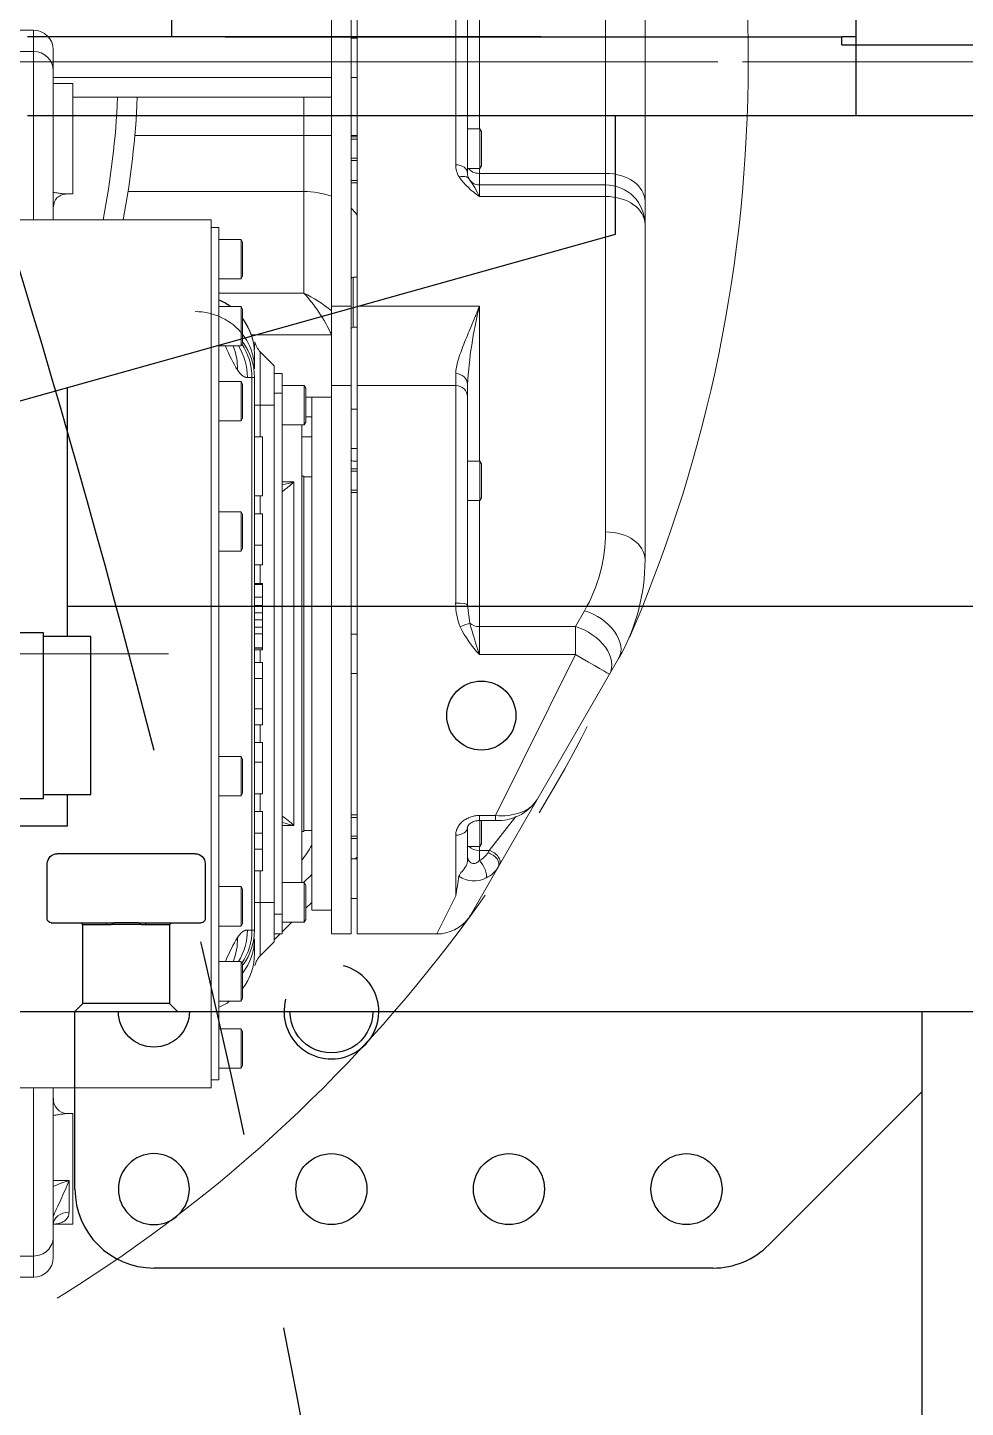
# Model space of a CAD drawing. Header units: millimetres. Extents: x 10462777 to 22643323, y 453826 to 1389191.
# Drawn here: x 11300292.9 to 11300530.6, y 583934.1 to 584283.8 of the extents above; entities that cross this region are included whole.
import ezdxf

# ---------------------------------------------------------------- set-up
doc = ezdxf.new("R2010")
doc.units = ezdxf.units.MM
doc.header["$LTSCALE"] = 200
doc.header["$MEASUREMENT"] = 0
for name, pattern in [('CENTER', [2, 1.25, -0.25, 0.25, -0.25]), ('CENTER2', [1.125, 0.75, -0.125, 0.125, -0.125]), ('PHANTOM', [2.5, 1.25, -0.25, 0.25, -0.25, 0.25, -0.25])]:
    doc.linetypes.add(name, pattern=pattern)
doc.layers.get('0').update_dxf_attribs({"linetype": 'CONTINUOUS'})
for name, color, linetype in [('1', 1, 'CENTER'), ('2', 2, 'CONTINUOUS'), ('205', 4, 'CONTINUOUS'), ('DV1_DEFAULT', 7, 'CONTINUOUS')]:
    doc.layers.add(name, color=color, linetype=linetype)
doc.layers.add('LAYOUT', color=8, linetype='CONTINUOUS', lineweight=25)

# ---------------------------------------------------------------- blocks, each defined once
blk = doc.blocks.new('r710ic')
at = {"layer": 'DV1_DEFAULT', "color": 1, "linetype": 'CENTER2', "lineweight": 0}
for p, q in [((272041.37, 102141.44), (272041.37, 106426.45)), ((272041.37, 106323.81), (272041.37, 102038.81))]:
    blk.add_line(p, q, dxfattribs=at)
at = {"layer": 'DV1_DEFAULT', "color": 7, "linetype": 'CENTER2', "lineweight": 0}
for p, q in [((272041.37, 104592.6), (272041.37, 103886.38)), ((272191.37, 104453.37), (272191.37, 104059.93))]:
    blk.add_line(p, q, dxfattribs=at)
at = {"layer": 'DV1_DEFAULT', "color": 7, "linetype": 'Continuous', "lineweight": 0}
for p, q in [((272017.53, 104574.13), (272076.72, 104574.13)), ((272076.72, 104574.13), (272082.57, 104574.13)), ((272082.57, 104574.13), (272167.56, 104574.13)), ((272192.56, 104567.43), (272196.56, 104565.12)), ((272196.56, 104565.12), (272228.47, 104546.7)), ((272069.65, 104564.13), (272010.45, 104564.13)), ((272072.57, 104564.13), (272069.65, 104564.13)), ((272069.65, 104532.13), (272069.65, 104564.13)), ((272075.5, 104564.13), (272072.57, 104564.13)), ((272072.57, 104532.13), (272072.57, 104564.13)), ((272160.49, 104564.13), (272075.5, 104564.13)), ((272075.5, 104564.13), (272075.5, 104532.13)), ((272184.49, 104556.46), (272180.49, 104558.77)), ((272191.59, 104556.46), (272184.49, 104556.46)), ((272184.49, 104532.13), (272184.49, 104556.46)), ((272232.36, 104536.24), (272191.59, 104556.46)), ((272191.59, 104556.46), (272191.59, 104532.13)), ((272228.28, 104546.81), (272244.84, 104537.25)), ((272228.6, 104546.62), (272228.47, 104546.7)), ((272241.22, 104534.65), (272232.63, 104541.36)), ((272232.36, 104532.13), (272232.36, 104536.24)), ((272233.63, 104536.24), (272232.36, 104536.24)), ((272233.63, 104532.13), (272233.63, 104536.24)), ((272244.84, 104537.25), (272245.41, 104536.92)), ((272245.41, 104536.92), (272257.37, 104530.02)), ((272241.79, 104534.32), (272241.22, 104534.65)), ((272241.22, 104534.65), (272241.22, 104532.13)), ((271979.8, 104532.13), (272058.38, 104532.13)), ((272059.07, 104532.63), (272058.38, 104532.23)), ((272058.38, 104532.23), (272058.38, 104529.13)), ((272068.38, 104532.23), (272058.38, 104532.23)), ((272059.07, 104532.63), (272067.69, 104532.63)), ((272068.38, 104532.23), (272067.69, 104532.63)), ((272068.38, 104529.13), (272068.38, 104532.23)), ((272068.38, 104532.13), (272069.65, 104532.13)), ((272069.65, 104532.13), (272072.57, 104532.13)), ((272072.57, 104532.13), (272075.5, 104532.13)), ((272103.33, 104532.13), (272142.53, 104532.13)), ((272103.33, 104501.13), (272103.33, 104532.13)), ((272143.22, 104532.63), (272142.53, 104532.23)), ((272142.53, 104532.23), (272142.53, 104529.13)), ((272152.53, 104532.23), (272142.53, 104532.23)), ((272143.22, 104532.63), (272151.83, 104532.63)), ((272152.53, 104532.23), (272151.83, 104532.63)), ((272152.53, 104529.13), (272152.53, 104532.23)), ((272152.53, 104532.13), (272184.49, 104532.13)), ((272179.05, 104529.13), (272183.62, 104529.71)), ((272184.49, 104532.13), (272191.59, 104532.13)), ((272233.63, 104532.13), (272232.36, 104532.13)), ((272233.63, 104532.63), (272239.52, 104532.63)), ((272240.21, 104532.23), (272233.63, 104532.23)), ((272240.21, 104532.23), (272239.52, 104532.63)), ((272240.21, 104529.13), (272240.21, 104532.23)), ((272240.21, 104532.13), (272241.22, 104532.13)), ((272241.22, 104532.13), (272243.78, 104532.13)), ((272067.45, 104526.13), (271982.85, 104526.13)), ((271984.97, 104529.13), (272069.57, 104529.13)), ((272123.38, 104526.13), (272120.36, 104526.13)), ((272123.12, 104529.13), (272126.25, 104529.13)), ((272178.5, 104526.13), (272123.38, 104526.13)), ((272123.38, 104526.13), (272123.38, 104501.13)), ((272126.25, 104529.13), (272179.05, 104529.13)), ((272235.4, 104529.13), (272242.51, 104529.13)), ((272252.74, 104526.13), (272237.35, 104526.13)), ((272240.71, 104529.13), (272240.21, 104529.13)), ((272242.51, 104529.13), (272242.57, 104529.13)), ((272252.74, 104526.13), (272262.37, 104521.35)), ((272262.37, 104501.13), (272262.37, 104521.35)), ((271982.85, 104501.13), (272103.33, 104501.13)), ((272103.33, 104499.63), (271982.85, 104499.63)), ((272035.37, 104501.13), (272035.37, 104499.63)), ((272045.37, 104499.63), (272045.37, 104501.13)), ((272060.08, 104499.63), (272060.08, 104501.13)), ((272060.38, 104501.13), (272060.38, 104499.63)), ((272061, 104499.63), (272061, 104501.13)), ((272065.77, 104499.63), (272065.77, 104501.13)), ((272066.38, 104499.63), (272066.38, 104501.13)), ((272071.42, 104499.63), (272071.42, 104501.13)), ((272072.04, 104499.63), (272072.04, 104501.13)), ((272095.91, 104500.13), (272095.91, 104501.13)), ((272095.91, 104500.13), (272108.64, 104500.13)), ((272123.38, 104501.13), (272103.33, 104501.13)), ((272103.33, 104499.63), (272123.38, 104499.63)), ((272103.33, 104494.63), (272103.33, 104499.63)), ((272108.64, 104500.13), (272108.64, 104501.13)), ((272262.37, 104501.13), (272123.38, 104501.13)), ((272123.38, 104499.63), (272123.38, 104494.63)), ((272123.38, 104499.63), (272262.37, 104499.63)), ((272129.37, 104501.13), (272129.37, 104499.63)), ((272139.37, 104499.63), (272139.37, 104501.13)), ((272142.58, 104501.13), (272142.58, 104500.13)), ((272144.53, 104501.13), (272144.53, 104499.63)), ((272145.14, 104499.63), (272145.14, 104501.13)), ((272149.91, 104499.63), (272149.91, 104501.13)), ((272150.53, 104499.63), (272150.53, 104501.13)), ((272186.37, 104501.13), (272186.37, 104499.63)), ((272196.37, 104499.63), (272196.37, 104501.13)), ((272232.21, 104501.13), (272232.21, 104499.63)), ((272232.82, 104499.63), (272232.82, 104501.13)), ((272237.59, 104499.63), (272237.59, 104501.13)), ((272238.21, 104499.63), (272238.21, 104501.13)), ((272242.87, 104501.13), (272243.37, 104500.63)), ((272243.37, 104501.13), (272243.37, 104499.63)), ((272253.37, 104499.63), (272253.37, 104501.13)), ((272262.37, 104494.63), (272262.37, 104499.63)), ((271982.85, 104494.63), (272103.33, 104494.63)), ((272045.37, 104424.13), (272045.37, 104494.63)), ((272050.37, 104494.63), (272050.37, 104429.13)), ((272060.08, 104487.63), (272060.08, 104494.63)), ((272123.38, 104494.63), (272103.33, 104494.63)), ((272110.58, 104494.63), (272110.58, 104474.3)), ((272262.37, 104494.63), (272123.38, 104494.63)), ((272126.37, 104494.63), (272126.37, 104489.63)), ((272256.37, 104489.63), (272256.37, 104494.63)), ((272060.08, 104487.63), (272050.37, 104487.63)), ((272074.23, 104487.63), (272060.08, 104487.63)), ((272060.08, 104444.8), (272060.08, 104487.63)), ((272099.97, 104487.63), (272074.23, 104487.63)), ((272074.23, 104487.63), (272074.23, 104443.08)), ((272099.97, 104466.13), (272099.97, 104487.63)), ((272124.06, 104488.13), (272123.37, 104487.73)), ((272123.37, 104487.73), (272123.37, 104482.13)), ((272133.37, 104487.73), (272123.37, 104487.73)), ((272124.06, 104488.13), (272132.68, 104488.13)), ((272126.37, 104488.13), (272126.37, 104489.63)), ((272256.37, 104489.63), (272126.37, 104489.63)), ((272131.37, 104489.63), (272131.37, 104488.13)), ((272133.37, 104487.73), (272132.68, 104488.13)), ((272133.37, 104482.13), (272133.37, 104487.73)), ((272136.37, 104489.63), (272136.37, 104487.13)), ((272236.37, 104487.63), (272146.37, 104487.63)), ((272146.37, 104487.63), (272146.37, 104487.13)), ((272146.57, 104489.63), (272146.57, 104487.63)), ((272236.17, 104487.63), (272236.17, 104489.63)), ((272236.37, 104487.13), (272236.37, 104487.63)), ((272249.37, 104487.56), (272247.3, 104489.63)), ((272250.06, 104488.13), (272249.37, 104487.73)), ((272249.37, 104487.73), (272249.37, 104482.13)), ((272259.37, 104487.73), (272249.37, 104487.73)), ((272250.06, 104488.13), (272258.68, 104488.13)), ((272254.37, 104489.63), (272255.87, 104488.13)), ((272259.37, 104487.73), (272258.68, 104488.13)), ((272259.37, 104482.13), (272259.37, 104487.73)), ((272249.37, 104487.13), (272133.37, 104487.13)), ((272147.82, 104482.13), (272147.82, 104485.13)), ((272147.82, 104485.13), (272234.91, 104485.13)), ((272234.91, 104485.13), (272234.91, 104482.13)), ((272259.37, 104484.63), (272261.87, 104482.13)), ((272120.37, 104480.13), (272120.37, 104482.13)), ((272120.37, 104482.13), (272125.37, 104482.13)), ((272125.37, 104482.13), (272125.37, 104480.13)), ((272125.37, 104482.13), (272257.37, 104482.13)), ((272257.37, 104480.13), (272257.37, 104482.13)), ((272257.37, 104482.13), (272262.37, 104482.13)), ((272262.37, 104482.13), (272262.37, 104480.13)), ((272262.37, 104481.63), (272263.87, 104480.13)), ((272114.83, 104476.59), (272118.37, 104480.13)), ((272118.37, 104480.13), (272128.37, 104480.13)), ((272128.37, 104476.59), (272128.37, 104480.13)), ((272128.37, 104480.13), (272254.37, 104480.13)), ((272136.37, 104477.13), (272136.37, 104475.13)), ((272136.37, 104477.13), (272151.37, 104477.13)), ((272151.37, 104477.13), (272151.37, 104475.13)), ((272155.87, 104477.13), (272155.87, 104475.13)), ((272155.87, 104477.13), (272163.87, 104477.13)), ((272163.87, 104477.13), (272163.87, 104475.13)), ((272163.87, 104477.13), (272168.87, 104477.13)), ((272168.87, 104477.13), (272168.87, 104475.13)), ((272173.57, 104477.13), (272173.57, 104475.13)), ((272173.82, 104477.13), (272173.57, 104477.13)), ((272173.82, 104477.13), (272173.82, 104475.13)), ((272173.84, 104477.13), (272173.82, 104477.13)), ((272173.84, 104477.13), (272173.84, 104475.13)), ((272177.02, 104477.13), (272173.84, 104477.13)), ((272177.02, 104477.13), (272177.02, 104475.13)), ((272179.16, 104477.13), (272177.02, 104477.13)), ((272179.16, 104477.13), (272179.16, 104475.13)), ((272180.98, 104477.13), (272179.16, 104477.13)), ((272180.98, 104477.13), (272180.98, 104475.13)), ((272182.81, 104477.13), (272180.98, 104477.13)), ((272182.81, 104477.13), (272182.81, 104475.13)), ((272184.62, 104477.13), (272182.81, 104477.13)), ((272184.62, 104477.13), (272184.62, 104475.13)), ((272186.3, 104477.13), (272184.62, 104477.13)), ((272186.3, 104477.13), (272186.3, 104475.13)), ((272189.9, 104477.13), (272186.3, 104477.13)), ((272189.9, 104477.13), (272189.9, 104475.13)), ((272189.92, 104477.13), (272189.9, 104477.13)), ((272189.92, 104477.13), (272189.92, 104475.13)), ((272190.35, 104477.13), (272189.92, 104477.13)), ((272190.35, 104477.13), (272190.35, 104475.13)), ((272190.37, 104477.13), (272190.35, 104477.13)), ((272190.37, 104477.13), (272190.37, 104475.13)), ((272197.67, 104477.13), (272193.62, 104477.13)), ((272193.62, 104477.13), (272193.62, 104475.13)), ((272197.67, 104477.13), (272197.67, 104475.13)), ((272197.67, 104477.13), (272197.67, 104475.13)), ((272205.32, 104477.13), (272197.67, 104477.13)), ((272205.32, 104477.13), (272205.32, 104475.13)), ((272209.37, 104477.13), (272205.32, 104477.13)), ((272205.32, 104477.13), (272205.32, 104475.13)), ((272209.37, 104477.13), (272209.37, 104475.13)), ((272213.87, 104477.13), (272213.87, 104475.13)), ((272213.87, 104477.13), (272218.87, 104477.13)), ((272218.87, 104477.13), (272226.87, 104477.13)), ((272218.87, 104477.13), (272218.87, 104475.13)), ((272226.87, 104477.13), (272226.87, 104475.13)), ((272231.37, 104477.13), (272231.37, 104475.13)), ((272231.37, 104477.13), (272236.87, 104477.13)), ((272236.87, 104477.13), (272236.87, 104475.13)), ((272236.87, 104477.13), (272240.87, 104477.13)), ((272240.87, 104477.13), (272240.87, 104475.13)), ((272240.87, 104477.13), (272246.37, 104477.13)), ((272246.37, 104477.13), (272246.37, 104475.13)), ((272254.37, 104476.59), (272254.37, 104480.13)), ((272254.37, 104480.13), (272264.37, 104480.13)), ((272267.9, 104476.59), (272264.37, 104480.13)), ((272114.83, 104476.59), (272128.37, 104476.59)), ((272115.37, 104475.13), (272119.15, 104475.13)), ((272121.37, 104475.13), (272121.37, 104474.5)), ((272121.37, 104475.13), (272261.37, 104475.13)), ((272121.37, 104474.5), (272121.37, 104473.33)), ((272261.37, 104474.5), (272121.37, 104474.5)), ((272128.37, 104475.13), (272128.37, 104476.59)), ((272128.37, 104476.59), (272136.37, 104476.59)), ((272151.37, 104476.59), (272155.87, 104476.59)), ((272168.87, 104476.59), (272173.57, 104476.59)), ((272190.37, 104476.59), (272193.62, 104476.59)), ((272209.37, 104476.59), (272213.87, 104476.59)), ((272226.87, 104476.59), (272231.37, 104476.59)), ((272246.37, 104476.59), (272254.37, 104476.59)), ((272254.37, 104475.13), (272254.37, 104476.59)), ((272254.37, 104476.59), (272267.9, 104476.59)), ((272261.37, 104474.5), (272261.37, 104475.13)), ((272261.37, 104473.33), (272261.37, 104474.5)), ((272261.9, 104475.03), (272261.8, 104475.13)), ((272263.58, 104475.13), (272267.37, 104475.13)), ((272087.06, 104472.13), (272086.37, 104471.73)), ((272086.37, 104471.73), (272096.37, 104471.73)), ((272086.37, 104471.73), (272086.37, 104466.13)), ((272095.68, 104472.13), (272087.06, 104472.13)), ((272096.37, 104471.73), (272095.68, 104472.13)), ((272096.37, 104466.13), (272096.37, 104471.73)), ((272104.06, 104472.13), (272103.37, 104471.73)), ((272103.37, 104471.73), (272103.37, 104466.13)), ((272103.37, 104471.73), (272113.37, 104471.73)), ((272112.68, 104472.13), (272104.06, 104472.13)), ((272113.37, 104471.73), (272112.68, 104472.13)), ((272113.37, 104466.13), (272113.37, 104471.73)), ((272123.06, 104472.13), (272122.37, 104471.73)), ((272122.37, 104471.73), (272122.37, 104466.13)), ((272122.37, 104471.73), (272132.37, 104471.73)), ((272131.68, 104472.13), (272123.06, 104472.13)), ((272132.37, 104471.73), (272131.68, 104472.13)), ((272132.37, 104466.13), (272132.37, 104471.73)), ((272156.06, 104472.13), (272155.37, 104471.73)), ((272155.37, 104471.73), (272155.37, 104466.13)), ((272155.37, 104471.73), (272165.37, 104471.73)), ((272164.68, 104472.13), (272156.06, 104472.13)), ((272165.37, 104471.73), (272164.68, 104472.13)), ((272165.37, 104466.13), (272165.37, 104471.73)), ((272218.06, 104472.13), (272217.37, 104471.73)), ((272217.37, 104471.73), (272227.37, 104471.73)), ((272217.37, 104471.73), (272217.37, 104466.13)), ((272226.68, 104472.13), (272218.06, 104472.13)), ((272227.37, 104471.73), (272226.68, 104472.13)), ((272227.37, 104466.13), (272227.37, 104471.73)), ((272251.06, 104472.13), (272250.37, 104471.73)), ((272250.37, 104471.73), (272250.37, 104466.13)), ((272250.37, 104471.73), (272260.37, 104471.73)), ((272259.68, 104472.13), (272251.06, 104472.13)), ((272260.37, 104471.73), (272259.68, 104472.13)), ((272260.37, 104466.13), (272260.37, 104471.73)), ((272270.06, 104472.13), (272269.37, 104471.73)), ((272269.37, 104471.73), (272269.37, 104466.13)), ((272269.37, 104471.73), (272279.37, 104471.73)), ((272278.68, 104472.13), (272270.06, 104472.13)), ((272279.37, 104471.73), (272278.68, 104472.13)), ((272279.37, 104466.13), (272279.37, 104471.73)), ((272287.06, 104472.13), (272286.37, 104471.73)), ((272286.37, 104471.73), (272286.37, 104466.13)), ((272286.37, 104471.73), (272296.37, 104471.73)), ((272295.68, 104472.13), (272287.06, 104472.13)), ((272296.37, 104471.73), (272295.68, 104472.13)), ((272296.37, 104466.13), (272296.37, 104471.73)), ((272301.37, 104464.13), (272081.37, 104464.13)), ((272081.37, 104464.13), (272081.37, 104382.93)), ((272083.37, 104466.13), (272083.37, 104464.13)), ((272083.37, 104466.13), (272299.37, 104466.13)), ((272299.37, 104466.13), (272299.37, 104464.13)), ((272301.37, 104464.13), (272301.37, 104382.93)), ((272046.86, 104429.13), (272074.86, 104429.13)), ((272046.86, 104429.13), (272046.86, 104424.13)), ((272074.86, 104427.2), (272074.86, 104429.13)), ((272335.88, 104429.13), (272307.88, 104429.13)), ((272307.88, 104429.13), (272307.88, 104427.63)), ((272324.83, 104424.13), (272324.83, 104428.13)), ((272324.83, 104428.13), (272332.9, 104428.13)), ((272335.88, 104424.13), (272335.88, 104429.13)), ((272043.58, 104424.13), (272038.37, 104424.13)), ((272047.32, 104424.13), (272040.37, 104424.13)), ((272043.58, 104424.13), (272081.37, 104424.13)), ((272047.32, 104424.13), (272051.32, 104424.13)), ((272301.37, 104424.13), (272339.15, 104424.13)), ((272334.24, 104424.13), (272335.42, 104424.13)), ((272342.37, 104424.13), (272335.42, 104424.13)), ((272344.37, 104424.13), (272339.15, 104424.13)), ((272033.37, 104419.13), (272033.37, 104309.91)), ((272033.37, 104419.13), (272038.75, 104419.13)), ((272081.37, 104419.13), (272038.75, 104419.13)), ((272038.75, 104324.13), (272038.75, 104419.13)), ((272343.98, 104419.13), (272301.37, 104419.13)), ((272343.98, 104419.13), (272349.37, 104419.13)), ((272343.98, 104387.63), (272343.98, 104419.13)), ((272349.37, 104387.63), (272349.37, 104419.13))]:
    blk.add_line(p, q, dxfattribs=at)
at = {"layer": 'DV1_DEFAULT', "color": 3, "linetype": 'CENTER2', "lineweight": 0}
blk.add_circle((272041.37, 104232.63), 367.64, dxfattribs=at)
at = {"layer": 'DV1_DEFAULT', "color": 7, "linetype": 'Continuous', "lineweight": 0}
for centre, radius, start, end in [((272082.57, 104564.13), 10, 90, 180), ((272167.56, 104524.13), 50, 60, 90), ((272160.49, 104524.13), 40, 60, 90), ((272221.81, 104536.91), 11.81, 356.736, 56.318), ((272241.56, 104530.68), 7.33, 25.4274, 58.3545), ((272239.03, 104529.82), 5.28, 25.952, 58.5341), ((272242.42, 104530.76), 6.53, 324.4292, 28.022), ((272069.57, 104532.13), 3, 270, 301.1146), ((272058.48, 104543.58), 20.51, 306.0501, 326.0749), ((272086.1, 104509.04), 25.4, 114.6601, 126.1292), ((272069.57, 104532.13), 3, 301.1146, 0), ((272130.26, 104642.94), 114.04, 256.3449, 266.4132), ((272116.8, 104763.93), 243.57, 285.9206, 287.8806), ((272170.35, 104555.35), 31.47, 296.8805, 312.4363), ((272252.37, 104521.36), 10, 55.9672, 60), ((272252.37, 104521.36), 10, 55.9673, 60), ((272252.37, 104521.35), 10, 0.013, 53.063), ((272067.45, 104532.13), 6, 270, 301.1146), ((272178.79, 104541.16), 15.04, 268.8951, 292.6409), ((272174.88, 104072.6), 460.16, 80.2579, 80.891), ((272231.37, 104472.63), 19, 49.7434, 63.4746), ((272134.03, 104471.42), 19.44, 33.4703, 44.8286), ((272110.71, 104474.24), 38.67, 11.7682, 16.3499), ((272248.7, 104471.42), 19.44, 135.1714, 146.5297), ((272272.02, 104474.24), 38.67, 163.6501, 168.2316), ((272115.37, 104460.13), 15, 90, 126.3368), ((272115.45, 104460.22), 14.91, 90.3169, 126.2939), ((272111.3, 104480.13), 5, 281.7448, 315), ((272115.86, 104534.1), 58.98, 266.5523, 268.4543), ((272121.37, 104460.13), 15, 90, 126.5362), ((272261.37, 104460.13), 15, 54.0239, 90), ((272267.27, 104460.21), 14.92, 53.5112, 89.6407), ((272271.44, 104480.13), 5, 225, 258.2552), ((272115.37, 104460.13), 15, 143.9235, 156.0742), ((272115.45, 104460.22), 14.91, 144.7891, 156.3568), ((272267.27, 104460.21), 14.92, 23.7526, 35.134), ((272041.37, 104232.63), 213, 79.176, 87.5783), ((272041.37, 104232.63), 208, 78.9125, 87.5201), ((272078.1, 104427.43), 3.24, 183.4627, 269.556), ((272304.18, 104427.86), 3.7, 268.3501, 356.8406), ((272038.37, 104419.13), 5, 90, 180), ((272344.37, 104419.13), 5, 0, 90)]:
    blk.add_arc(centre, radius, start, end, dxfattribs=at)
for centre, major_axis, ratio, start_param, end_param in [((272076.72, 104564.13), (0, 10), 0.707107, 0, 1.570796), ((272082.57, 104564.13), (0, 10), 0.707107, 0, 1.570796), ((272167.56, 104564.13), (0, 10), 0.707107, 0, 1.570796), ((272187.56, 104558.77), (5, 8.66), 0.654654, 0, 1.932163), ((272191.56, 104556.46), (5, 8.66), 0.654654, 0, 1.932163), ((272191.56, 104556.46), (5, 8.66), 0.002677, 4.713934, 6.283185), ((272243.34, 104534.65), (-1.5, -2.6), 0.654654, 3.141593, 5.073756), ((272243.91, 104534.32), (-1.5, -2.6), 0.654654, 3.141593, 5.073756), ((272245.9, 104532.13), (-2.66, -1.4), 0.421896, 3.499226, 5.388653), ((272067.52, 104532.13), (0, 3), 0.707107, 3.557917, 4.712389), ((272072.67, 104526.99), (-1.55, 2.57), 0.65035, 0, 1.196736), ((272182.36, 104532.13), (0, 3), 0.707107, 3.772753, 4.712389), ((272184.87, 104527.28), (-1.27, 2.72), 0.086679, 0.432154, 1.530323), ((272239.1, 104532.13), (0, -3), 0.707107, 0.551176, 1.570796), ((272069.57, 104526.13), (0, 3), 0.707107, 0, 1.570796), ((272123.12, 104526.13), (0, -3), 0.919953, 3.141593, 4.712389), ((272126.25, 104526.13), (0, -3), 0.95763, 3.141593, 4.712389), ((272179.05, 104526.13), (0, -3), 0.1812, 3.141593, 4.712389), ((272235.4, 104526.13), (0, -3), 0.647598, 1.570796, 3.141593), ((272084.83, 104487.63), (0, -15), 0.707107, 3.592619, 3.785094), ((272096.26, 104500.13), (0, -0.5), 0.707107, 4.712389, 6.283185), ((272108.99, 104500.13), (0, -0.5), 0.707107, 4.712389, 6.283185), ((272142.22, 104500.13), (0, 0.5), 0.707107, 3.141593, 4.712389), ((272084.83, 104487.63), (0, -15), 0.707107, 4.226871, 4.712389), ((272110.58, 104487.63), (14.67, 8.38), 0.371366, 1.361684, 2.147082), ((272110.58, 104487.63), (-10.45, -13.97), 0.522795, 4.599581, 5.085099), ((272121.37, 104459.69), (15, 0), 0.987441, 1.570796, 2.173527), ((272121.37, 104458.52), (15, 0), 0.987441, 1.570796, 2.134252), ((272261.37, 104459.69), (-15, 0), 0.987441, 4.118632, 4.712389), ((272261.37, 104458.52), (-15, 0), 0.987441, 4.148934, 4.712389), ((272263.58, 104460.13), (0, 15), 0.965926, 5.645508, 6.283185), ((272119.15, 104460.13), (0, 15), 0.965926, 0.637678, 1.570796), ((272119.43, 104456), (8.09, -12.63), 0.958662, 2.552946, 2.983765), ((272263.31, 104456), (-8.09, -12.63), 0.958662, 3.29942, 3.730239), ((272336.05, 104428.13), (0, -4), 0.787412, 4.712389, 6.283185), ((272043.58, 104419.13), (0, 5), 0.965926, 0, 1.570796), ((272339.15, 104419.13), (0, -5), 0.965926, 1.570796, 3.141593)]:
    blk.add_ellipse(centre, major_axis=major_axis, ratio=ratio, start_param=start_param, end_param=end_param, dxfattribs=at)
at = {"layer": 'DV1_DEFAULT', "color": 7, "linetype": 'CENTER2', "lineweight": 0}
blk.add_ellipse((272119.15, 104460.13), major_axis=(0, 15), ratio=0.965926, start_param=0, end_param=0.637678, dxfattribs=at)
at = {"layer": 'DV1_DEFAULT', "color": 7, "linetype": 'Continuous', "lineweight": 0}
for points, degree, knots in [([(272232.36, 104536.24), (272232.46, 104537.35), (272232.45, 104538.44), (272232.29, 104539.77), (272232.25, 104540.03), (272232.16, 104540.55), (272232.11, 104540.8), (272231.94, 104541.55), (272231.8, 104542.03), (272231.47, 104542.95), (272231.28, 104543.39), (272230.85, 104544.21), (272230.62, 104544.59), (272230.24, 104545.12), (272230.1, 104545.28), (272229.83, 104545.6), (272229.69, 104545.75), (272229.24, 104546.17), (272228.93, 104546.42), (272228.6, 104546.62)], 3, [0, 0, 0, 0, 0.25, 0.25, 0.3125, 0.3125, 0.375, 0.375, 0.5, 0.5, 0.625, 0.625, 0.75, 0.75, 0.8125, 0.8125, 0.875, 0.875, 1, 1, 1, 1]), ([(272120.36, 104526.13), (272119.85, 104526.13), (272119.31, 104526.19), (272118.17, 104526.41), (272117.58, 104526.56), (272116.34, 104526.93), (272115.7, 104527.15), (272114.36, 104527.64), (272113.66, 104527.9), (272111.52, 104528.76), (272110.01, 104529.39), (272107.61, 104530.39), (272106.78, 104530.73), (272105.52, 104531.25), (272105.09, 104531.43), (272104.44, 104531.69), (272104.22, 104531.78), (272103.78, 104531.95), (272103.56, 104532.04), (272103.33, 104532.13)], 3, [0, 0, 0, 0, 0.125, 0.125, 0.25, 0.25, 0.375, 0.375, 0.5, 0.5, 0.75, 0.75, 0.875, 0.875, 0.9375, 0.9375, 0.96875, 0.96875, 1, 1, 1, 1]), ([(272232.36, 104532.13), (272232.36, 104531.72), (272232.39, 104531.32), (272232.53, 104530.54), (272232.64, 104530.15), (272232.91, 104529.42), (272233.07, 104529.07), (272233.35, 104528.58), (272233.46, 104528.42), (272233.67, 104528.12), (272233.79, 104527.97), (272234.02, 104527.7), (272234.14, 104527.57), (272234.4, 104527.33), (272234.53, 104527.21), (272234.94, 104526.89), (272235.22, 104526.71), (272235.81, 104526.42), (272236.12, 104526.31), (272236.73, 104526.17), (272237.04, 104526.13), (272237.35, 104526.13)], 3, [0, 0, 0, 0, 0.125, 0.125, 0.25, 0.25, 0.375, 0.375, 0.4375, 0.4375, 0.5, 0.5, 0.5625, 0.5625, 0.625, 0.625, 0.75, 0.75, 0.875, 0.875, 1, 1, 1, 1]), ([(272235.4, 104529.13), (272235.3, 104529.13), (272235.14, 104529.15), (272234.59, 104529.51), (272234.08, 104530.18), (272233.7, 104531.11), (272233.65, 104531.77), (272233.63, 104532.13)], 3, [0, 0, 0, 0, 0.242703, 0.450066, 0.636734, 0.827112, 1, 1, 1, 1]), ([(272242.57, 104529.13), (272242.75, 104529.13), (272242.94, 104529.15), (272243.32, 104529.25), (272243.5, 104529.32), (272243.85, 104529.5), (272244, 104529.62), (272244.27, 104529.89), (272244.37, 104530.05), (272244.51, 104530.39), (272244.53, 104530.57), (272244.52, 104530.92), (272244.47, 104531.1), (272244.34, 104531.42), (272244.25, 104531.58), (272244.03, 104531.87), (272243.91, 104532), (272243.78, 104532.13)], 3, [0, 0, 0, 0, 0.125, 0.125, 0.25, 0.25, 0.375, 0.375, 0.5, 0.5, 0.625, 0.625, 0.75, 0.75, 0.875, 0.875, 1, 1, 1, 1]), ([(272247.73, 104526.96), (272247.35, 104527.02), (272246.95, 104527.36), (272246.1, 104528.12), (272245.62, 104528.52), (272244.84, 104528.91), (272244.58, 104529), (272244.02, 104529.12), (272243.73, 104529.14), (272243.13, 104529.11), (272242.85, 104529.09), (272242.55, 104529.11), (272242.51, 104529.13), (272242.51, 104529.13)], 3, [0, 0, 0, 0, 0.25, 0.25, 0.5, 0.5, 0.625, 0.625, 0.75, 0.75, 0.875, 0.875, 1, 1, 1, 1]), ([(272121.37, 104473.33), (272121.37, 104472.7), (272120.88, 104472.07), (272120.4, 104471.43), (272119.43, 104470.81)], 2, [0, 0, 0, 0.5, 0.5, 1, 1, 1]), ([(272263.31, 104470.81), (272262.34, 104471.43), (272261.85, 104472.07), (272261.37, 104472.7), (272261.37, 104473.33)], 2, [0, 0, 0, 0.5, 0.5, 1, 1, 1]), ([(272326.36, 104424.1), (272326.17, 104424.55), (272325.98, 104425.01), (272325.46, 104426.35), (272325.14, 104427.24), (272324.83, 104428.13)], 3, [0.6186405, 0.6186405, 0.6186405, 0.6186405, 0.75, 0.75, 1, 1, 1, 1]), ([(272324.83, 104428.13), (272325.66, 104427.79), (272326.48, 104427.46), (272328.11, 104426.77), (272328.92, 104426.42), (272330.52, 104425.68), (272331.32, 104425.29), (272332.57, 104424.7), (272333, 104424.51), (272333.77, 104424.21), (272334.07, 104424.13), (272334.24, 104424.13)], 3, [0, 0, 0, 0, 0.25, 0.25, 0.5, 0.5, 0.75, 0.75, 0.875, 0.875, 1, 1, 1, 1]), ([(272332.9, 104428.13), (272333.38, 104428.13), (272333.78, 104428.02), (272334.31, 104427.74), (272334.48, 104427.62), (272334.78, 104427.37), (272334.91, 104427.23), (272335.26, 104426.77), (272335.45, 104426.41), (272335.65, 104425.84), (272335.7, 104425.64), (272335.79, 104425.23), (272335.82, 104425.02), (272335.87, 104424.56), (272335.88, 104424.32), (272335.88, 104424.07)], 3, [0, 0, 0, 0, 0.125, 0.125, 0.1875, 0.1875, 0.25, 0.25, 0.375, 0.375, 0.4375, 0.4375, 0.5, 0.5, 0.570392, 0.570392, 0.570392, 0.570392]), ([(272074.46, 104424.18), (272074.49, 104424.38), (272074.52, 104424.58), (272074.61, 104425.2), (272074.67, 104425.59), (272074.75, 104426.12), (272074.77, 104426.29), (272074.81, 104426.61), (272074.83, 104426.76), (272074.85, 104427.02), (272074.86, 104427.14), (272074.86, 104427.25), (272074.86, 104427.25), (272074.86, 104427.25)], 3, [0.4423001, 0.4423001, 0.4423001, 0.4423001, 0.5, 0.5, 0.625, 0.625, 0.6875, 0.6875, 0.75, 0.75, 0.8125, 0.8125, 0.8137921, 0.8137921, 0.8137921, 0.8137921]), ([(272307.88, 104427.68), (272307.88, 104427.66), (272307.88, 104427.64), (272307.88, 104427.51), (272307.89, 104427.39), (272307.92, 104427.11), (272307.94, 104426.95), (272307.98, 104426.62), (272308.01, 104426.45), (272308.06, 104426.07), (272308.09, 104425.88), (272308.16, 104425.47), (272308.19, 104425.25), (272308.27, 104424.76), (272308.31, 104424.48), (272308.35, 104424.19)], 3, [0.1763658, 0.1763658, 0.1763658, 0.1763658, 0.1875, 0.1875, 0.25, 0.25, 0.3125, 0.3125, 0.375, 0.375, 0.4375, 0.4375, 0.5, 0.5, 0.5781111, 0.5781111, 0.5781111, 0.5781111])]:
    blk.add_open_spline(points, degree=degree, knots=knots, dxfattribs=at)
for points in [[(272119.43, 104470.81), (272117.81, 104469.78), (272115.74, 104468.76), (272113.44, 104467.75)], [(272269.31, 104467.75), (272267.01, 104468.76), (272264.93, 104469.77), (272263.31, 104470.81)]]:
    blk.add_open_spline(points, degree=3, dxfattribs=at)
at = {"layer": 'LAYOUT', "color": 3}
blk.add_circle((272041.37, 104232.63), 2050.12, dxfattribs=at)
blk = doc.blocks.new('A$C7DA30AB0')
at = {"layer": 'LAYOUT', "color": 6, "linetype": 'PHANTOM'}
blk.add_circle((3030.45, 3025.99, 0), 2693.02, dxfattribs=at)

msp = doc.modelspace()

# ---------------------------------------------------------------- linework, layer by layer
at = {"layer": '1', "color": 252, "linetype": 'Continuous'}
for p, q in [((11300302.87505, 584192.51975, 0), (11300302.87505, 584129.43886, 0)), ((11300302.87505, 584089.43829, 0), (11300302.87505, 584081.43318, 0)), ((11300302.87505, 584081.43318, 0), (11300251.86964, 584081.43318, 0))]:
    msp.add_line(p, q, dxfattribs=at)
at = {"layer": '1', "color": 124, "linetype": 'Continuous'}
for p, q in [((11300302.86896, 584137.1362, 0), (11300822.88244, 584137.1362, 0)), ((11300297.87498, 584057.93284, 0), (11300297.87498, 584071.93304, 0)), ((11300335.37552, 584074.43308, 0), (11300300.37502, 584074.43308, 0)), ((11300337.87555, 584071.93304, 0), (11300337.87555, 584057.93284, 0)), ((11300298.875, 584056.93283, 0), (11300306.3751, 584056.93283, 0)), ((11300306.87511, 584056.43282, 0), (11300306.3751, 584056.93283, 0)), ((11300306.3751, 584056.93283, 0), (11300312.75422, 584056.93283, 0)), ((11300306.87511, 584036.43254, 0), (11300306.87511, 584056.43282, 0)), ((11300312.97688, 584056.43282, 0), (11300306.87511, 584056.43282, 0)), ((11300328.87542, 584056.43282, 0), (11300322.77366, 584056.43282, 0)), ((11300322.99631, 584056.93283, 0), (11300329.37543, 584056.93283, 0)), ((11300329.37543, 584056.93283, 0), (11300328.87542, 584056.43282, 0)), ((11300328.87542, 584056.43282, 0), (11300328.87542, 584036.43254, 0)), ((11300329.37543, 584056.93283, 0), (11300336.87554, 584056.93283, 0)), ((11300190.87346, 584034.43251, 0), (11300304.87508, 584034.43251, 0)), ((11300304.87508, 584034.43251, 0), (11300306.87511, 584036.43254, 0)), ((11300304.87508, 584034.43251, 0), (11300330.87545, 584034.43251, 0)), ((11300328.87542, 584036.43254, 0), (11300306.87511, 584036.43254, 0)), ((11300328.87542, 584036.43254, 0), (11300330.87545, 584034.43251, 0)), ((11300330.87545, 584034.43251, 0), (11300822.88244, 584034.43251, 0))]:
    msp.add_line(p, q, dxfattribs=at)
msp.add_circle((11300407.87655, 584109.43357, 0), 8.75012, dxfattribs=at)
at = {"layer": '1', "color": 124, "linetype": 'Continuous', "extrusion": (0, 0, -1)}
for centre, radius, start, end in [((-11300300.37502, 584071.93304, 0), 2.50004, 0, 90), ((-11300335.37552, 584071.93304, 0), 2.50004, 90, 180), ((-11300298.875, 584057.93284, 0), 1.00001, 270, 0), ((-11300336.87554, 584057.93284, 0), 1.00001, 180, 270)]:
    msp.add_arc(centre, radius, start, end, dxfattribs=at)
at = {"layer": '1', "color": 124, "linetype": 'Continuous'}
for points, knots in [([(11300312.75422, 584056.93283, 0), (11300312.8656, 584056.93303, 0), (11300313.08846, 584056.93344, 0), (11300313.42766, 584056.93629, 0), (11300313.7703, 584056.94028, 0), (11300314.11647, 584056.94524, 0), (11300314.46575, 584056.95077, 0), (11300314.81787, 584056.9566, 0), (11300315.17251, 584056.96244, 0), (11300315.52936, 584056.96806, 0), (11300315.88811, 584056.97326, 0), (11300316.24846, 584056.97785, 0), (11300316.61009, 584056.9817, 0), (11300316.97271, 584056.98469, 0), (11300317.33601, 584056.98672, 0), (11300317.69969, 584056.98776, 0), (11300318.06346, 584056.98776, 0), (11300318.42702, 584056.98672, 0), (11300318.79007, 584056.98469, 0), (11300319.1523, 584056.9817, 0), (11300319.51343, 584056.97785, 0), (11300319.87315, 584056.97326, 0), (11300320.23115, 584056.96806, 0), (11300320.58714, 584056.96244, 0), (11300320.94079, 584056.9566, 0), (11300321.29181, 584056.95077, 0), (11300321.63989, 584056.94524, 0), (11300321.98474, 584056.94028, 0), (11300322.32597, 584056.93629, 0), (11300322.66364, 584056.93344, 0), (11300322.88547, 584056.93303, 0), (11300322.99631, 584056.93283, 0)], [0, 0, 0, 0, 0.034376631, 0.068788126, 0.103231379, 0.137703206, 0.172200395, 0.206719736, 0.241258052, 0.275812214, 0.310379158, 0.344955886, 0.379539467, 0.414127031, 0.44871576, 0.483302877, 0.517885634, 0.552461292, 0.58702711, 0.621580327, 0.65611815, 0.69063774, 0.725136207, 0.759610602, 0.794057915, 0.828475086, 0.86285901, 0.897206562, 0.931514619, 0.965780097, 1, 1, 1, 1]), ([(11300322.77366, 584056.43282, 0), (11300322.68446, 584056.43335, 0), (11300322.49096, 584056.43451, 0), (11300322.17265, 584056.43895, 0), (11300321.8033, 584056.44536, 0), (11300321.38094, 584056.45405, 0), (11300320.90427, 584056.46484, 0), (11300320.09279, 584056.48526, 0), (11300319.07473, 584056.50839, 0), (11300317.87345, 584056.52295, 0), (11300316.67223, 584056.5082, 0), (11300315.57132, 584056.48303, 0), (11300314.61869, 584056.45917, 0), (11300313.96594, 584056.44556, 0), (11300313.43058, 584056.43611, 0), (11300313.11685, 584056.43384, 0), (11300312.97688, 584056.43282, 0)], [0, 0, 0, 0, 0.029323802, 0.063613955, 0.102871033, 0.147095331, 0.196286965, 0.250445931, 0.394953618, 0.500250896, 0.605365384, 0.74985084, 0.829013517, 0.897092871, 0.954088227, 1, 1, 1, 1])]:
    msp.add_open_spline(points, degree=3, knots=knots, dxfattribs=at)
for points, degree in [([(11300312.97688, 584056.43282, 0), (11300312.90266, 584056.59949, 0), (11300312.82844, 584056.76616, 0), (11300312.75422, 584056.93283, 0)], 3), ([(11300322.77366, 584056.43282, 0), (11300322.99631, 584056.93283, 0)], 1)]:
    msp.add_open_spline(points, degree=degree, dxfattribs=at)
at = {"layer": '2', "color": 252, "linetype": 'Continuous'}
for p, q in [((11300304.87508, 583989.43187, 0), (11300304.87508, 584034.4339, 0)), ((11300519.62813, 583034.43591, 0), (11300519.62813, 584034.41518, 0)), ((11300519.63427, 584014.18836, 0), (11300480.73544, 583975.28953, 0)), ((11300466.59311, 583969.43159, 0), (11300324.87537, 583969.43159, 0))]:
    msp.add_line(p, q, dxfattribs=at)
at = {"layer": '2', "color": 80, "linetype": 'Continuous'}
for p, q in [((11300304.87508, 583989.43187, 0), (11300304.87508, 584034.4339, 0)), ((11300519.63427, 584014.18836, 0), (11300480.73544, 583975.28953, 0)), ((11300466.59311, 583969.43159, 0), (11300324.87537, 583969.43159, 0))]:
    msp.add_line(p, q, dxfattribs=at)
at = {"layer": '2', "color": 80, "linetype": 'Continuous', "extrusion": (0, 0, -1)}
msp.add_circle((-11300324.87537, 583989.43187, 0), 9.00013, dxfattribs=at)
at = {"layer": '2', "color": 80, "linetype": 'Continuous'}
for centre in [(11300369.87601, 583989.43187, 0), (11300414.87665, 583989.43187, 0), (11300459.87728, 583989.43187, 0)]:
    msp.add_circle(centre, 9.00013, dxfattribs=at)
for centre, radius, start, end in [((11300369.87601, 584034.43251, 0), 12.00017, 164.9999999, 75), ((11300324.87537, 583989.43187, 0), 20.00028, 180, 270), ((11300466.59311, 583989.43187, 0), 20.00028, 270, 315.0000001)]:
    msp.add_arc(centre, radius, start, end, dxfattribs=at)
at = {"layer": '2', "color": 80, "linetype": 'Continuous', "extrusion": (0, 0, -1)}
for centre, radius, start, end in [((-11300324.87537, 584034.43251, 0), 9.00013, 270, 0.0000194), ((-11300324.87537, 584034.43251, 0), 9.00013, 179.9999806, 270), ((-11300369.87601, 584034.43251, 0), 10.50015, 180.0000234, 0.0000351)]:
    msp.add_arc(centre, radius, start, end, dxfattribs=at)
at = {"layer": '2', "color": 252, "linetype": 'Continuous'}
for centre, start, end in [((11300324.87537, 583989.43187, 0), 180, 270), ((11300466.59311, 583989.43187, 0), 270, 315.0000001)]:
    msp.add_arc(centre, 20.00028, start, end, dxfattribs=at)
at = {"layer": '205', "color": 252, "linetype": 'Continuous'}
for p, q in [((11300329.37543, 584328.46325, 0), (11300329.37543, 584281.43602, 0)), ((11300502.8779, 584279.43599, 0), (11300502.8779, 584294.93621, 0)), ((11300422.93303, 584281.43602, 0), (11300292.87538, 584281.43602, 0)), ((11300342.93189, 584281.43602, 0), (11300499.24925, 584281.43602, 0)), ((11300502.87896, 584281.43602, 0), (11300499.24925, 584281.43602, 0)), ((11300499.24925, 584279.43599, 0), (11300499.24925, 584281.43602, 0)), ((11300499.24925, 584279.43599, 0), (11300502.87788, 584279.43599, 0)), ((11300502.8779, 584261.43573, 0), (11300502.8779, 584279.43599, 0)), ((11300502.8779, 584279.43599, 0), (11300622.8796, 584279.43599, 0)), ((11300504.87792, 584279.43599, 0), (11300543.87848, 584279.43599, 0)), ((11300422.93303, 584261.43573, 0), (11300292.87538, 584261.43573, 0)), ((11300502.87784, 584261.43573, 0), (11300422.93303, 584261.43573, 0)), ((11300441.87703, 584231.43531, 0), (11300441.87703, 584261.43573, 0)), ((11300622.8796, 584261.43573, 0), (11300502.8779, 584261.43573, 0)), ((11300262.87839, 584181.31569, 0), (11300441.87703, 584231.43531, 0)), ((11300296.87497, 584130.43387, 0), (11300251.8732, 584130.43387, 0)), ((11300296.87497, 584088.43328, 0), (11300296.87497, 584130.43387, 0)), ((11300308.87514, 584129.43386, 0), (11300296.87497, 584129.43386, 0)), ((11300308.87514, 584129.40775, 0), (11300308.87514, 584129.43386, 0)), ((11300308.87514, 584089.43329, 0), (11300308.87514, 584129.40775, 0)), ((11300296.87497, 584089.43329, 0), (11300308.87514, 584089.43329, 0)), ((11300251.8732, 584088.43328, 0), (11300296.87497, 584088.43328, 0))]:
    msp.add_line(p, q, dxfattribs=at)

# ---------------------------------------------------------------- block references
at = {"ltscale": 10}
msp.add_blockref('A$C7DA30AB0', (11294684.4077, 580408.4363, 0), dxfattribs=at)
at = {"layer": 'LAYOUT', "color": 2, "rotation": 270}
msp.add_blockref('r710ic', (11195875.24796, 856316.46559, 0), dxfattribs=at)

doc.saveas('drawing.dxf')
